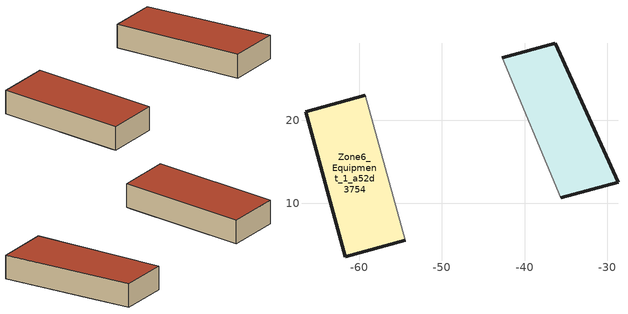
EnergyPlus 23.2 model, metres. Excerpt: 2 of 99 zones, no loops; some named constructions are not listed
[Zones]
Zone6_Equipment_1_a52d3754
 floor to Zone4-1Circulation_7_eedeb9e3 (Generic Interior Floor): -54.64,6.12 -54.47,5.51 -61.71,3.53 -61.88,4.14 z22
 floor to Zone3-1_OpenOffice_2_898fe1b7 (Generic Interior Floor): -59.26,23.05 -54.64,6.12 -61.88,4.14 -66.5,21.08 z22
 wall outside (Ext_W): -59.26,23.05 -66.5,21.08 -61.71,3.53 -54.47,5.51 z22:25.5
 wall to Zone1-1_Atrium_c54b7226 (Generic Interior Wall): -54.47,5.51 -59.26,23.05 z22:25.5
 roof outside (Ext_R): -66.5,21.08 -61.71,3.53 -54.47,5.51 -59.26,23.05 z25.5
Zone6_Equipment_2_f5c3ee08
 floor to Zone4-2Staircase_5_4ce839d5 (Generic Interior Floor): -37.53,28.73 -35.01,23.11 -39.9,20.87 -42.61,27.35 z22
 floor to Zone3-2_OpenOffice2_6_40f6cbab (Generic Interior Floor): -36.3,29.32 -33.75,23.68 -35.01,23.11 -37.63,28.96 z22
 floor to Zone3-2_OpenOffice2_5_4824157b (Generic Interior Floor): -33.75,23.68 -28.72,12.54 -35.62,10.65 -39.9,20.87 z22
 floor to Zone3-2_OpenOffice2_4_f176c8c2 (Generic Interior Floor): -37.63,28.96 -37.53,28.73 -42.61,27.35 -42.71,27.57 z22
 wall outside (Ext_W): -35.62,10.65 -28.72,12.54 -36.3,29.32 -42.71,27.57 z22:25.5
 wall to Zone1-1_Atrium_c54b7226 (Generic Interior Wall): -42.71,27.57 -35.62,10.65 z22:25.5
 roof outside (Ext_R): -42.71,27.57 -35.62,10.65 -28.72,12.54 -36.3,29.32 z25.5
[Schedule:Day:Interval]
lt_sch_1-1_atrium_br__Sunday; lt_sch_1-1_atrium_br__Monday_SmrDsn_WntrDsn 1; lt_sch_1-1_atrium_br__Hol 1; ppl_sch_1-1_atrium_br__Sunday; ppl_sch_1-1_atrium_br__Monday_SmrDsn_WntrDsn 1; ppl_sch_1-1_atrium_br__Hol 1; NaturalVent_Sunday; NaturalVent_Monday_SmrDsn_WntrDsn 1; NaturalVent_Hol 1; lt_sch_1-2_cafe_br__Sunday; lt_sch_1-2_cafe_br__Monday_SmrDsn_WntrDsn 1; lt_sch_1-2_cafe_br__Hol 1; ppl_sch_1-2_cafe_br__Sunday; ppl_sch_1-2_cafe_br__Monday_SmrDsn_WntrDsn 1; ppl_sch_1-2_cafe_br__Hol 1; lt_sch_2-2_seminar_br__Sunday; lt_sch_2-2_seminar_br__Monday_SmrDsn_WntrDsn 1; lt_sch_2-2_seminar_br__Hol 1; ppl_sch_2-2_seminar_br__Sunday; ppl_sch_2-2_seminar_br__Monday_SmrDsn_WntrDsn 1; ppl_sch_2-2_seminar_br__Hol 1; lt_sch_3-3_lab_br__Sunday; lt_sch_3-3_lab_br__Monday_SmrDsn_WntrDsn 1; lt_sch_3-3_lab_br__Hol 1; ppl_sch_3-3_lab_br__Sunday; ppl_sch_3-3_lab_br__Monday_SmrDsn_WntrDsn 1; ppl_sch_3-3_lab_br__Hol 1; lt_sch_9_store_br__Sunday; lt_sch_9_store_br__Monday_SmrDsn_WntrDsn 1; lt_sch_9_store_br__Hol 1; ppl_sch_9_store_br__Sunday; ppl_sch_9_store_br__Monday_SmrDsn_WntrDsn 1; ppl_sch_9_store_br__Hol 1; eq_sch_9_store_br__Sunday; eq_sch_9_store_br__Sunday_SmrDsn 1; eq_sch_9_store_br__Sunday_SmrDsn_WntrDsn 1; eq_sch_9_store_br__Hol 1: No, 24:00, 0
Schedule Day 40; lt_sch_1-1_atrium_br__Monday_SmrDsn 1; Schedule Day 3; lt_sch_2-2_seminar_br__Monday_SmrDsn 1; Schedule Day 4; lt_sch_3-3_lab_br__Monday_SmrDsn 1: No, 07:00, 0, 19:00, 1, 24:00, 0
Schedule Day 9; ppl_sch_1-1_atrium_br__Monday_SmrDsn 1; Schedule Day 38; ppl_sch_2-2_seminar_br__Monday_SmrDsn 1; Schedule Day 42; ppl_sch_3-3_lab_br__Monday_SmrDsn 1: No, 07:00, 0, 08:00, 0.25, 09:00, 0.5, 12:00, 1, 14:00, 0.75, 17:00, 1, 18:00, 0.5, 19:00, 0.25, 24:00, 0
eq_sch_1-1_atrium_br__Sunday; eq_sch_1-1_atrium_br__Monday_SmrDsn_WntrDsn 1; eq_sch_1-1_atrium_br__Hol 1: No, 24:00, 0.04
Schedule Day 41; eq_sch_1-1_atrium_br__Monday_SmrDsn 1: No, 09:00, 0.04, 17:00, 1, 24:00, 0.04
Schedule Day 29; NaturalVent_Monday_SmrDsn 1: No, 09:00, 0, 17:00, 1, 24:00, 0
Schedule Day 25; lt_sch_1-2_cafe_br__Monday_SmrDsn 1: No, 10:00, 0, 15:00, 1, 24:00, 0
Schedule Day 11; ppl_sch_1-2_cafe_br__Monday_SmrDsn 1: No, 11:00, 0, 12:00, 0.25, 14:00, 1, 15:00, 0.75, 24:00, 0
eq_sch_1-2_cafe_br__Sunday; eq_sch_1-2_cafe_br__Monday_SmrDsn_WntrDsn 1; eq_sch_1-2_cafe_br__Hol 1: No, 24:00, 0.068
Schedule Day 43; eq_sch_1-2_cafe_br__Monday_SmrDsn 1: No, 06:00, 0.068, 07:00, 0.301, 08:00, 0.767, 14:00, 1, 15:00, 0.767, 17:00, 0.301, 18:00, 0.767, 22:00, 1, 23:00, 0.767, 24:00, 0.301
eq_sch_2-2_seminar_br__Sunday; eq_sch_2-2_seminar_br__Monday_SmrDsn_WntrDsn 1; eq_sch_2-2_seminar_br__Hol 1; eq_sch_3-3_lab_br__Sunday; eq_sch_3-3_lab_br__Monday_SmrDsn_WntrDsn 1; eq_sch_3-3_lab_br__Hol 1: No, 24:00, 0.054
Schedule Day 20; eq_sch_2-2_seminar_br__Monday_SmrDsn 1; Schedule Day 1; eq_sch_3-3_lab_br__Monday_SmrDsn 1: No, 07:00, 0.054, 20:00, 1, 24:00, 0.054
Schedule Day 13; lt_sch_9_store_br__Monday_SmrDsn 1: No, 06:00, 0, 09:00, 1, 11:00, 0, 15:00, 1, 16:00, 0, 21:00, 1, 24:00, 0
Schedule Day 27; ppl_sch_9_store_br__Monday_SmrDsn 1: No, 06:00, 0, 07:00, 0.25, 09:00, 1, 11:00, 0, 12:00, 0.25, 14:00, 1, 15:00, 0.25, 16:00, 0, 17:00, 0.25, 19:00, 1, 21:00, 0.25, 24:00, 0
inftr_sch_atrium_br__Hol 1; inftr_sch_atrium_br__Sunday; inftr_sch_atrium_br__Sunday_SmrDsn 1; inftr_sch_atrium_br__Sunday_SmrDsn_WntrDsn 1: No, 24:00, 1
[Schedule:Week:Daily]
lt_sch_2-2_seminar_br_ Week Rule - Jan1-Dec31: lt_sch_2-2_seminar_br__Sunday, Schedule Day 3, Schedule Day 3, Schedule Day 3, Schedule Day 3, Schedule Day 3, lt_sch_2-2_seminar_br__Sunday, lt_sch_2-2_seminar_br__Hol 1, lt_sch_2-2_seminar_br__Monday_SmrDsn 1, lt_sch_2-2_seminar_br__Monday_SmrDsn_WntrDsn 1, lt_sch_2-2_seminar_br__Sunday, lt_sch_2-2_seminar_br__Sunday
ppl_sch_2-2_seminar_br_ Week Rule - Jan1-Dec31: ppl_sch_2-2_seminar_br__Sunday, Schedule Day 38, Schedule Day 38, Schedule Day 38, Schedule Day 38, Schedule Day 38, ppl_sch_2-2_seminar_br__Sunday, ppl_sch_2-2_seminar_br__Hol 1, ppl_sch_2-2_seminar_br__Monday_SmrDsn 1, ppl_sch_2-2_seminar_br__Monday_SmrDsn_WntrDsn 1, ppl_sch_2-2_seminar_br__Sunday, ppl_sch_2-2_seminar_br__Sunday
eq_sch_2-2_seminar_br_ Week Rule - Jan1-Dec31: eq_sch_2-2_seminar_br__Sunday, Schedule Day 20, Schedule Day 20, Schedule Day 20, Schedule Day 20, Schedule Day 20, eq_sch_2-2_seminar_br__Sunday, eq_sch_2-2_seminar_br__Hol 1, eq_sch_2-2_seminar_br__Monday_SmrDsn 1, eq_sch_2-2_seminar_br__Monday_SmrDsn_WntrDsn 1, eq_sch_2-2_seminar_br__Sunday, eq_sch_2-2_seminar_br__Sunday
lt_sch_3-3_lab_br_ Week Rule - Jan1-Dec31: lt_sch_3-3_lab_br__Sunday, Schedule Day 4, Schedule Day 4, Schedule Day 4, Schedule Day 4, Schedule Day 4, lt_sch_3-3_lab_br__Sunday, lt_sch_3-3_lab_br__Hol 1, lt_sch_3-3_lab_br__Monday_SmrDsn 1, lt_sch_3-3_lab_br__Monday_SmrDsn_WntrDsn 1, lt_sch_3-3_lab_br__Sunday, lt_sch_3-3_lab_br__Sunday
ppl_sch_3-3_lab_br_ Week Rule - Jan1-Dec31: ppl_sch_3-3_lab_br__Sunday, Schedule Day 42, Schedule Day 42, Schedule Day 42, Schedule Day 42, Schedule Day 42, ppl_sch_3-3_lab_br__Sunday, ppl_sch_3-3_lab_br__Hol 1, ppl_sch_3-3_lab_br__Monday_SmrDsn 1, ppl_sch_3-3_lab_br__Monday_SmrDsn_WntrDsn 1, ppl_sch_3-3_lab_br__Sunday, ppl_sch_3-3_lab_br__Sunday
eq_sch_3-3_lab_br_ Week Rule - Jan1-Dec31: eq_sch_3-3_lab_br__Sunday, Schedule Day 1, Schedule Day 1, Schedule Day 1, Schedule Day 1, Schedule Day 1, eq_sch_3-3_lab_br__Sunday, eq_sch_3-3_lab_br__Hol 1, eq_sch_3-3_lab_br__Monday_SmrDsn 1, eq_sch_3-3_lab_br__Monday_SmrDsn_WntrDsn 1, eq_sch_3-3_lab_br__Sunday, eq_sch_3-3_lab_br__Sunday
lt_sch_9_store_br_ Week Rule - Jan1-Dec31: lt_sch_9_store_br__Sunday, Schedule Day 13, Schedule Day 13, Schedule Day 13, Schedule Day 13, Schedule Day 13, lt_sch_9_store_br__Sunday, lt_sch_9_store_br__Hol 1, lt_sch_9_store_br__Monday_SmrDsn 1, lt_sch_9_store_br__Monday_SmrDsn_WntrDsn 1, lt_sch_9_store_br__Sunday, lt_sch_9_store_br__Sunday
ppl_sch_9_store_br_ Week Rule - Jan1-Dec31: ppl_sch_9_store_br__Sunday, Schedule Day 27, Schedule Day 27, Schedule Day 27, Schedule Day 27, Schedule Day 27, ppl_sch_9_store_br__Sunday, ppl_sch_9_store_br__Hol 1, ppl_sch_9_store_br__Monday_SmrDsn 1, ppl_sch_9_store_br__Monday_SmrDsn_WntrDsn 1, ppl_sch_9_store_br__Sunday, ppl_sch_9_store_br__Sunday
eq_sch_9_store_br_ Week Rule - Jan1-Dec31: eq_sch_9_store_br__Sunday, eq_sch_9_store_br__Sunday, eq_sch_9_store_br__Sunday, eq_sch_9_store_br__Sunday, eq_sch_9_store_br__Sunday, eq_sch_9_store_br__Sunday, eq_sch_9_store_br__Sunday, eq_sch_9_store_br__Hol 1, eq_sch_9_store_br__Sunday_SmrDsn 1, eq_sch_9_store_br__Sunday_SmrDsn_WntrDsn 1, eq_sch_9_store_br__Sunday, eq_sch_9_store_br__Sunday
